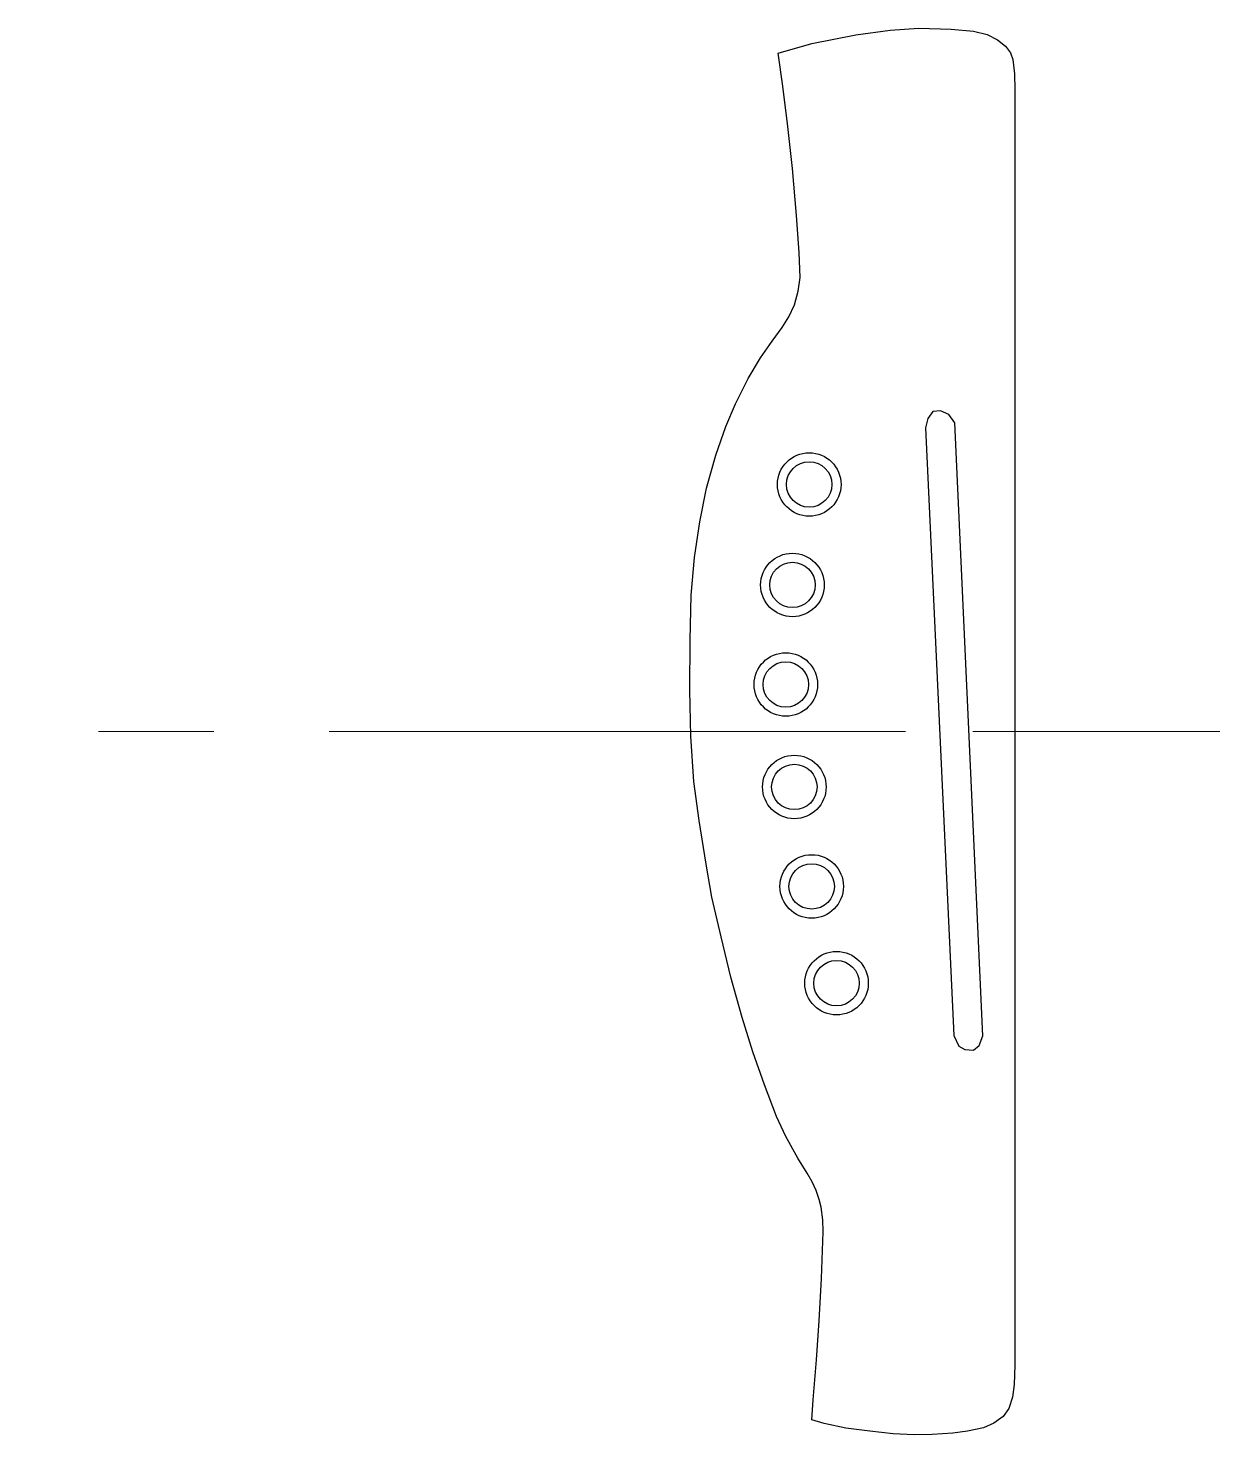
# Model space of a CAD drawing. Header units: millimetres. Extents: x 0 to 1148, y -805 to 0.
# Drawn here: x 130.5 to 261, y -662.8 to -507.8 of the extents above; entities that cross this region are included whole.
import ezdxf

# ---------------------------------------------------------------- set-up
doc = ezdxf.new("R2010")
doc.units = ezdxf.units.MM
doc.linetypes.add('CENTERX2', pattern=[101.6, 63.5, -12.7, 12.7, -12.7])
doc.layers.get('0').update_dxf_attribs({"linetype": 'CONTINUOUS', "lineweight": 25})

msp = doc.modelspace()

# ---------------------------------------------------------------- linework, layer by layer
at = {"color": 7, "lineweight": 25}
for p, q in [((221.68, -508.6), (225.46, -508.09)), ((225.46, -508.09), (228.62, -507.85)), ((228.62, -507.85), (232.17, -507.97)), ((232.17, -507.97), (234.65, -508.2)), ((234.65, -508.2), (236.15, -508.56)), ((213.12, -510.61), (216.83, -509.54)), ((216.83, -509.54), (221.68, -508.6)), ((236.15, -508.56), (237.29, -509.15)), ((237.29, -509.15), (238.16, -509.82)), ((238.16, -509.82), (238.71, -510.57)), ((213.63, -514.24), (213.12, -510.61)), ((213.12, -510.61), (213.12, -510.61)), ((238.71, -510.57), (238.99, -511.32)), ((238.99, -511.32), (239.15, -512.9)), ((239.15, -512.9), (239.19, -514.67)), ((214.19, -518.69), (213.63, -514.24)), ((239.19, -514.67), (239.19, -655.16)), ((214.7, -523.31), (214.19, -518.69)), ((215.13, -528.51), (214.7, -523.31)), ((215.45, -532.57), (215.13, -528.51)), ((215.57, -535.33), (215.45, -532.57)), ((215.33, -536.83), (215.57, -535.33)), ((214.94, -538.33), (215.33, -536.83)), ((214.3, -539.67), (214.94, -538.33)), ((212.45, -542.35), (213.56, -540.85)), ((213.56, -540.85), (214.3, -539.67)), ((211.19, -544.16), (212.45, -542.35)), ((209.81, -546.45), (211.19, -544.16)), ((208.43, -549.25), (209.81, -546.45)), ((207.36, -551.73), (208.43, -549.25)), ((230.16, -550.08), (229.6, -550.87)), ((231.02, -550), (230.16, -550.08)), ((231.93, -550.43), (231.02, -550)), ((206.26, -554.89), (207.36, -551.73)), ((229.6, -550.87), (229.37, -551.89)), ((232.6, -551.34), (231.93, -550.43)), ((235.68, -618.88), (232.6, -551.34)), ((232.6, -551.34), (232.6, -551.34)), ((229.37, -551.89), (232.48, -618.84)), ((205.24, -558.52), (206.26, -554.89)), ((204.49, -562.26), (205.24, -558.52)), ((203.9, -566.17), (204.49, -562.26)), ((203.54, -570.31), (203.9, -566.17)), ((203.42, -575.27), (203.54, -570.31)), ((203.38, -580.79), (203.42, -575.27)), ((203.5, -585.88), (203.38, -580.79)), ((203.85, -590.85), (203.5, -585.88)), ((204.41, -595.15), (203.85, -590.85)), ((205.2, -599.96), (204.41, -595.15)), ((205.83, -603.62), (205.2, -599.96)), ((206.85, -607.96), (205.83, -603.62)), ((207.92, -612.42), (206.85, -607.96)), ((209.18, -616.87), (207.92, -612.42)), ((210.32, -620.66), (209.18, -616.87)), ((232.48, -618.84), (233.03, -620.03)), ((234.65, -620.46), (235.28, -619.95)), ((235.28, -619.95), (235.68, -618.88)), ((211.62, -624.29), (210.32, -620.66)), ((233.03, -620.03), (233.7, -620.38)), ((233.7, -620.38), (234.65, -620.46)), ((212.96, -627.76), (211.62, -624.29)), ((213.99, -629.96), (212.96, -627.76)), ((215.29, -632.37), (213.99, -629.96)), ((216.32, -634.03), (215.29, -632.37)), ((216.87, -634.97), (216.32, -634.03)), ((217.3, -635.92), (216.87, -634.97)), ((217.66, -636.9), (217.3, -635.92)), ((217.85, -637.77), (217.66, -636.9)), ((218.05, -639.15), (217.85, -637.77)), ((218.09, -640.49), (218.05, -639.15)), ((218.01, -642.54), (218.09, -640.49)), ((217.89, -645.62), (218.01, -642.54)), ((217.66, -650.27), (217.89, -645.62)), ((217.34, -654.57), (217.66, -650.27)), ((216.99, -658.98), (217.34, -654.57)), ((239.19, -655.16), (239.11, -657.29)), ((238.95, -658.71), (238.55, -659.93)), ((239.11, -657.29), (238.95, -658.71)), ((216.83, -661.19), (216.99, -658.98)), ((238.55, -659.93), (237.92, -660.84)), ((218.21, -661.59), (216.83, -661.19)), ((220.57, -662.1), (218.21, -661.59)), ((236.9, -661.55), (235.75, -662.06)), ((237.92, -660.84), (236.9, -661.55)), ((223.22, -662.45), (220.57, -662.1)), ((225.78, -662.73), (223.22, -662.45)), ((228.11, -662.85), (225.78, -662.73)), ((230.08, -662.81), (228.11, -662.85)), ((232.36, -662.65), (230.08, -662.81)), ((233.98, -662.45), (232.36, -662.65)), ((235.75, -662.06), (233.98, -662.45))]:
    msp.add_line(p, q, dxfattribs=at)
at = {"linetype": 'CENTERX2', "lineweight": 5}
for p, q in [((531.96, -585.35), (21.96, -585.35)), ((884.23, -585.35), (234.57, -585.35))]:
    msp.add_line(p, q, dxfattribs=at)
for centre, radius in [((216.55, -558.13), 3.5), ((216.55, -558.13), 2.5), ((214.7, -569.2), 3.5), ((214.7, -569.2), 2.5), ((213.97, -580.17), 3.5), ((213.97, -580.17), 2.5), ((214.91, -591.46), 3.5), ((214.91, -591.46), 2.5), ((216.82, -602.42), 3.5), ((216.82, -602.42), 2.5), ((219.56, -613.08), 3.5), ((219.56, -613.08), 2.5)]:
    msp.add_circle(centre, radius)

doc.saveas('drawing.dxf')
